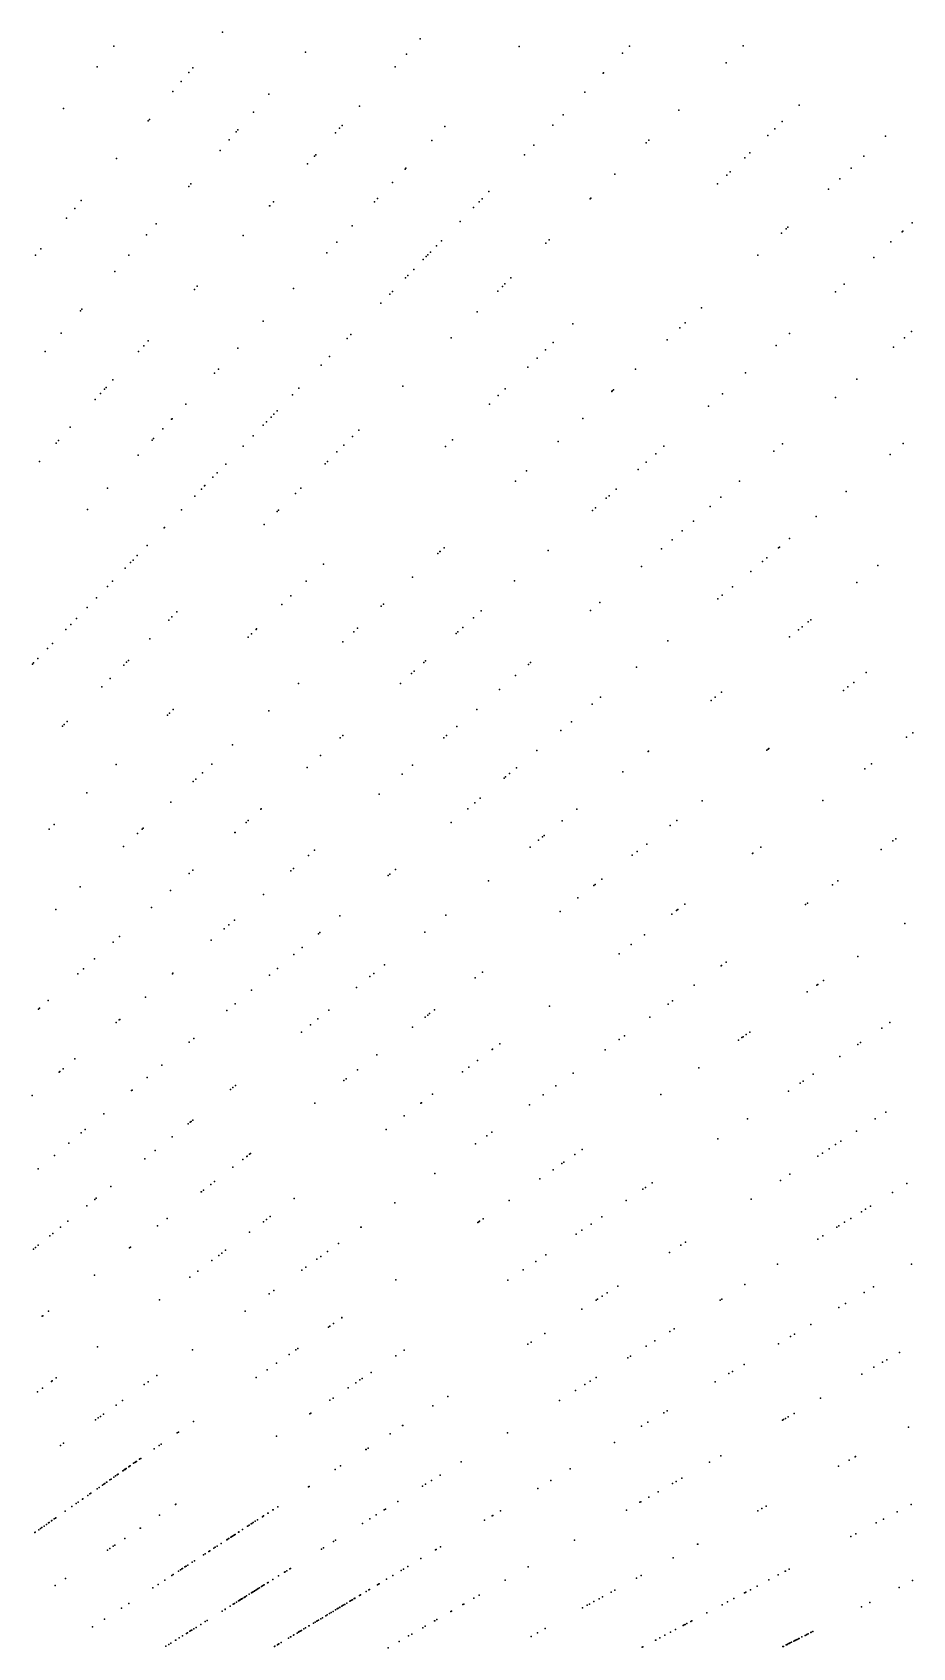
# Model space of a CAD drawing. Header units: metres. Extents: x -4327 to 4266, y -3886 to 3992.
# Drawn here: x 1581 to 2117, y 1038 to 2022 of the extents above; entities that cross this region are included whole.
import ezdxf

# ---------------------------------------------------------------- set-up
doc = ezdxf.new("R2010")
doc.units = ezdxf.units.M

msp = doc.modelspace()

# ---------------------------------------------------------------- linework, layer by layer
for p in [(1696.79, 2022.16, 2388.59), (1817.21, 2018.22, 2441.28), (1630.67, 2013.71, 2457.58), (1747.23, 2009.96, 2417.78), (1808.8, 2008.87, 2454.07), (1877.57, 2013.44, 2439.7), (1940.46, 2009.4, 2445.7), (1944.58, 2013.67, 2475.28), (2013.82, 2013.82, 2423.02), (1620.48, 2001.13, 2458.28), (1678.68, 2000.57, 2386.51), (1801.9, 2001.21, 2463.53), (2003.47, 2003.47, 2413.22), (1671.6, 1992.13, 2474.57), (1676.22, 1997.64, 2441.08), (1676.31, 1997.75, 2489.7), (1928.7, 1997.23, 2428.21), (1928.9, 1997.43, 2476.99), (1666.54, 1986.11, 2408.48), (1724.98, 1984.37, 2442.51), (1917.57, 1985.71, 2427.52), (1599.88, 1975.69, 2427.03), (1652.3, 1969.13, 2475.56), (1715.58, 1973.55, 2472.06), (1780.19, 1977.1, 2471.43), (1904.22, 1971.88, 2431.91), (1974.81, 1974.81, 2491.3), (2047.94, 1977.67, 2462.59), (1651.47, 1968.14, 2405.03), (1705.05, 1961.44, 2489.29), (1706.2, 1962.76, 2405.36), (1765.53, 1960.82, 2456.45), (1768.07, 1963.65, 2385.71), (1769.7, 1965.45, 2416.87), (1832.21, 1964.8, 2422.95), (1898.08, 1965.52, 2432.07), (2028.92, 1959.31, 2464.04), (2033.18, 1963.42, 2461.06), (2037.68, 1967.76, 2480.12), (2100.55, 1958.79, 2430.1), (1695.28, 1950.2, 2483.15), (1700.92, 1956.69, 2424.29), (1824.31, 1956.33, 2460.54), (1886.43, 1953.45, 2438.46), (1954.88, 1954.88, 2487.91), (1956.5, 1956.5, 2487.24), (1632.26, 1945.25, 2432.23), (1748.64, 1942.06, 2484), (1752.86, 1946.74, 2473.72), (1753.55, 1947.51, 2413.23), (1808.51, 1939.39, 2466.07), (1880.66, 1947.48, 2455.12), (2014.87, 1945.74, 2438.9), (2017.99, 1948.75, 2410.57), (2079.65, 1939.31, 2459.65), (2087.46, 1946.59, 2422.98), (1677.5, 1929.74, 2465.16), (1800.29, 1930.57, 2393.82), (1807.97, 1938.82, 2481.57), (1935.65, 1935.65, 2455.34), (1998.31, 1929.74, 2432.2), (2003.92, 1935.16, 2452.48), (2005.98, 1937.15, 2449.61), (2072.74, 1932.86, 2416.55), (1610.75, 1919.61, 2453.13), (1676.2, 1928.25, 2428.54), (1791.18, 1920.81, 2429.13), (1854.86, 1920.77, 2464.24), (1859.03, 1925.08, 2472.48), (1920.64, 1920.64, 2452.39), (1921.19, 1921.19, 2450.41), (2065.93, 1926.51, 2486.84), (1606.74, 1914.84, 2420.47), (1725.49, 1916.35, 2469.92), (1725.6, 1916.47, 2416.69), (1727.75, 1918.86, 2411.78), (1789.32, 1918.81, 2469.43), (1849.59, 1915.31, 2459.93), (1853.07, 1918.91, 2405.87), (1601.68, 1908.81, 2460.71), (1656.46, 1905.54, 2479.83), (1775.67, 1904.17, 2450.58), (1841.48, 1906.91, 2470.67), (2037.35, 1899.86, 2425.6), (2040.18, 1902.5, 2499.39), (2041.08, 1903.34, 2511.49), (2110.81, 1900.58, 2419.22), (2111.18, 1900.92, 2390.39), (2116.85, 1906.02, 2415.44), (1586.06, 1890.19, 2493.17), (1650.52, 1898.7, 2436.13), (1709.32, 1898.39, 2430.8), (1766.43, 1894.26, 2475.4), (1827.06, 1891.98, 2494.57), (1830.09, 1895.12, 2394.34), (1893.76, 1893.76, 2458.13), (1895.69, 1895.69, 2452.56), (2103.95, 1894.4, 2467.86), (1582.86, 1886.38, 2469.22), (1639.71, 1886.27, 2425.46), (1760.3, 1887.69, 2416.14), (1819.06, 1883.69, 2435.26), (1820.91, 1885.6, 2432.4), (1821.93, 1886.66, 2474.01), (1823.39, 1888.18, 2478.7), (2022.87, 1886.35, 2453.81), (2093.46, 1884.96, 2471.83), (1631.14, 1876.41, 2425.98), (1808.28, 1872.53, 2418.18), (1809.69, 1873.99, 2497.98), (1813.26, 1877.69, 2443.47), (1872.49, 1872.49, 2390.9), (1679.74, 1865.54, 2446.79), (1681.44, 1867.43, 2478.84), (1740.11, 1866.04, 2417.31), (1798.69, 1862.6, 2463.88), (1800.35, 1864.32, 2482.37), (1864.45, 1864.45, 2420.1), (1867.24, 1867.24, 2431.69), (1868.8, 1868.8, 2394.06), (2070.13, 1863.95, 2446.97), (2075.35, 1868.66, 2477.54), (1610.25, 1852.38, 2450.42), (1611.18, 1853.45, 2425.22), (1793.3, 1857.02, 2461.88), (1851.84, 1851.84, 2401.09), (1988.54, 1854.34, 2454.9), (1721.62, 1846.21, 2425.81), (1910.12, 1844.59, 2464.03), (1975.39, 1842.08, 2470.96), (1978.58, 1845.05, 2447.97), (1598.5, 1838.86, 2461.9), (1648.77, 1831.15, 2420.09), (1651.55, 1834.23, 2450.76), (1772.63, 1835.61, 2420.25), (1774.95, 1838.02, 2436.69), (1836.02, 1836.02, 2503.34), (1898.28, 1833.14, 2478.38), (1967.59, 1834.8, 2477.41), (2033.96, 1831.39, 2446.86), (2042.04, 1838.66, 2429.74), (2112.12, 1836.04, 2504.7), (2116.51, 1839.85, 2439.17), (1588.72, 1827.62, 2436.19), (1645.55, 1827.57, 2439.2), (1706.2, 1829.68, 2449.11), (1762.04, 1824.65, 2440.19), (1888.39, 1823.6, 2492.56), (1893.61, 1828.64, 2488.54), (2105.55, 1830.32, 2426.54), (1691.93, 1814.37, 2399.64), (1694.35, 1816.97, 2483.04), (1756.86, 1819.29, 2435.67), (1882.78, 1818.18, 2479.72), (1948.3, 1816.82, 2418.45), (2015.3, 1814.59, 2464.63), (1622.56, 1802.03, 2493.28), (1624.98, 1804.72, 2510.67), (1625.96, 1805.82, 2460.64), (1630.02, 1810.33, 2456.04), (1743.32, 1805.26, 2446.09), (1806.63, 1806.63, 2474.04), (1869.04, 1804.91, 2456.26), (1933.84, 1803.34, 2483.34), (1934.2, 1803.67, 2438.04), (1934.84, 1804.27, 2412.3), (2001.27, 1801.95, 2469), (2083.17, 1810.87, 2435.34), (1619.26, 1798.37, 2421.26), (1674.43, 1795.61, 2491.6), (1730.13, 1791.6, 2440.85), (1739.44, 1801.24, 2422.07), (1859.37, 1795.58, 2470.39), (1864.75, 1800.77, 2421.34), (1992.79, 1794.32, 2466.64), (2070.14, 1799.55, 2473.85), (1665.8, 1786.35, 2404.19), (1666.02, 1786.59, 2468.3), (1721.62, 1782.79, 2426.2), (1723.55, 1784.79, 2402.56), (1726.33, 1787.67, 2486.51), (1728.01, 1789.4, 2494.35), (1916.22, 1786.9, 2425.97), (1595.4, 1771.87, 2419.66), (1596.81, 1773.43, 2464.44), (1604.05, 1781.48, 2443.42), (1653.89, 1773.58, 2463.72), (1654.82, 1774.57, 2481.3), (1660.45, 1780.61, 2443.99), (1715.42, 1776.37, 2497.9), (1775.9, 1775.9, 2450.6), (1779.73, 1779.73, 2442.53), (1836.84, 1773.82, 2427.16), (1901.13, 1772.83, 2489.81), (1645.43, 1764.51, 2469.92), (1709.32, 1770.05, 2464.69), (1766.46, 1766.46, 2472.39), (1770.65, 1770.65, 2480.97), (1832.68, 1769.8, 2429.61), (1960.64, 1765.36, 2413.58), (1965.69, 1769.91, 2435.75), (2032.6, 1766.92, 2455.75), (2037.78, 1771.42, 2470.11), (2103.39, 1764.96, 2425.26), (2111.39, 1771.66, 2472.2), (1585.37, 1760.73, 2462.87), (1693.62, 1753.8, 2501.38), (1698.73, 1759.08, 2412.3), (1759.22, 1759.22, 2419.65), (1760.63, 1760.63, 2456.19), (1881.87, 1754.87, 2480.78), (1950.01, 1755.8, 2488.72), (1954.87, 1760.18, 2446.32), (1626.7, 1744.42, 2455.16), (1683.94, 1743.77, 2460.09), (1685.9, 1745.8, 2449.56), (1686.1, 1746, 2447.17), (1690.94, 1751.02, 2451.52), (1744.44, 1744.44, 2404.56), (1875.28, 1748.72, 2423.97), (1936.57, 1743.7, 2439.37), (2011.65, 1748.7, 2417.16), (2076.58, 1742.45, 2471.76), (1679.91, 1739.6, 2470.33), (1741.23, 1741.23, 2410.64), (1924.04, 1732.41, 2498.85), (1930.5, 1738.23, 2402.64), (1932.25, 1739.81, 2482.27), (1993.87, 1733.25, 2478.48), (2000.28, 1738.82, 2489.16), (1614.64, 1731.49, 2469.09), (1671.75, 1731.14, 2474.46), (1730.17, 1730.17, 2437.5), (1730.91, 1730.91, 2427.93), (1922.24, 1730.79, 2466.71), (1983.62, 1724.34, 2422.96), (2058.38, 1727.18, 2466.25), (1661.14, 1720.16, 2472.21), (1661.46, 1720.49, 2459.23), (1722.18, 1722.18, 2413.05), (1970.58, 1713, 2484.56), (1976.79, 1718.4, 2398.81), (2042.23, 1713.64, 2476.54), (1644.83, 1703.27, 2466.72), (1650.8, 1709.45, 2451.47), (1827.9, 1704.54, 2425.46), (1829.22, 1705.78, 2488.9), (1829.29, 1705.84, 2459.3), (1831.7, 1708.09, 2454.5), (1895.13, 1706.38, 2450.58), (1964.2, 1707.45, 2454.96), (2035.51, 1708, 2481.92), (2035.96, 1708.37, 2396.99), (1637.53, 1695.71, 2490.89), (1640.81, 1699.11, 2447.3), (1642.26, 1700.61, 2470.95), (1758.32, 1697.99, 2494.18), (1758.37, 1698.04, 2461.81), (1951.89, 1696.75, 2444.92), (2018.49, 1693.71, 2413.17), (2025.7, 1699.76, 2445.76), (2028.38, 1702.01, 2492.22), (2095.86, 1697.2, 2461.77), (1626.74, 1684.54, 2490.76), (1629.84, 1687.75, 2438.91), (1747.76, 1687.79, 2506.4), (1812.52, 1690.21, 2474.26), (1874.64, 1687.93, 2450.69), (2007.32, 1684.34, 2466.35), (2083.19, 1686.94, 2420.22), (1619.97, 1677.52, 2424.14), (1732.96, 1673.5, 2471.66), (1738.44, 1678.8, 2487.61), (1794.78, 1673.66, 2455.39), (1926.64, 1674.8, 2447.8), (1998.42, 1676.88, 2436.7), (2001.22, 1679.22, 2488.57), (1607.83, 1664.96, 2413.87), (1614.25, 1671.6, 2434.11), (1664.05, 1664.05, 2481.24), (1665.97, 1665.97, 2465.19), (1668.95, 1668.95, 2474.99), (1793.46, 1672.43, 2416.4), (1849.62, 1665.4, 2463.25), (1854.32, 1669.64, 2488.44), (1920.95, 1669.86, 2489), (2055.05, 1664.15, 2435.08), (1601.39, 1658.29, 2406.83), (1604.41, 1661.42, 2427.22), (1712.41, 1653.65, 2471.84), (1712.41, 1653.65, 2461.07), (1714.37, 1655.55, 2461.21), (1717.19, 1658.27, 2451.84), (1717.52, 1658.59, 2417.77), (1776.69, 1656.79, 2406.89), (1779.05, 1658.99, 2447.18), (1839.03, 1655.87, 2473.32), (1840.15, 1656.88, 2395.12), (1843.09, 1659.52, 2422.62), (2042.24, 1653.77, 2506.04), (2047.56, 1658.08, 2474.44), (2049.79, 1659.88, 2410.29), (2053.61, 1662.98, 2489.89), (1590.14, 1646.64, 2483.11), (1593.17, 1649.78, 2436.69), (1652.53, 1652.53, 2493.86), (1770.11, 1650.66, 2466.97), (1968.04, 1651.38, 2433.99), (1580.95, 1637.12, 2493.21), (1581.68, 1637.87, 2478.02), (1584.33, 1640.62, 2441.77), (1636.62, 1636.62, 2480.67), (1638.28, 1638.28, 2434.83), (1639.47, 1639.47, 2474.15), (1819.44, 1638.23, 2473.8), (1820.47, 1639.15, 2459.05), (1883.15, 1637, 2472.17), (1884.43, 1638.11, 2412.53), (1948.85, 1635.28, 2436.72), (1628.33, 1628.33, 2422.68), (1743.06, 1625.43, 2447.9), (1805.11, 1625.33, 2443.63), (1811.92, 1631.46, 2512.43), (1813.54, 1632.92, 2428.41), (1875.33, 1630.2, 2448.51), (2081.29, 1626.08, 2434.82), (2088.89, 1632.02, 2486.86), (1623.37, 1623.37, 2425.88), (1865.57, 1621.71, 2459.8), (1927.07, 1617.01, 2454.62), (1994.35, 1614.99, 2428.63), (1996.89, 1617.05, 2431.73), (2000.66, 1620.11, 2465.77), (2074.97, 1621.14, 2422.12), (2077.68, 1623.26, 2441.26), (1663.24, 1606.17, 2406.12), (1664.5, 1607.39, 2402.7), (1666.63, 1609.44, 2418.93), (1725.05, 1608.63, 2473.37), (1851.62, 1609.59, 2500.7), (1921.98, 1612.73, 2507.6), (1599.35, 1599.35, 2424.19), (1600.4, 1600.4, 2433.74), (1602.22, 1602.22, 2425.88), (1839.56, 1599.1, 2428.15), (1902.87, 1596.7, 2439.71), (1909.26, 1602.06, 2469.36), (2117.17, 1595.41, 2427.86), (1702.91, 1587.99, 2476.55), (1768.41, 1592.28, 2422.85), (1770.08, 1593.78, 2470.54), (1831.62, 1592.21, 2430.9), (1833.29, 1593.65, 2478.65), (2029.07, 1585.29, 2482.51), (2029.57, 1585.67, 2469.6), (2113.49, 1592.63, 2402.49), (1631.91, 1575.92, 2482.56), (1690.33, 1576.26, 2469.03), (1756.38, 1581.45, 2470.23), (1812.54, 1575.62, 2466.7), (1888.27, 1584.45, 2498.81), (1956.04, 1583.97, 2453.25), (1956.2, 1584.1, 2499.38), (2028.32, 1584.7, 2430.64), (2092.11, 1576.52, 2433.49), (1678.96, 1565.66, 2420.48), (1680.58, 1567.17, 2484.5), (1684.54, 1570.86, 2501.28), (1748.37, 1574.24, 2483.25), (1806.14, 1570.05, 2460.67), (1868.41, 1567.78, 2429.74), (1869.22, 1568.46, 2498), (1871.62, 1570.47, 2455.25), (1875.82, 1574, 2468.82), (1940.69, 1571.54, 2463.39), (2088.04, 1573.45, 2412.87), (1614.17, 1558.78, 2488.07), (1792.22, 1557.95, 2471.19), (1853.79, 1555.52, 2474.69), (1665.4, 1553.01, 2437.93), (1720.06, 1548.75, 2413.87), (1720.3, 1548.96, 2489.21), (1846.11, 1549.07, 2494.19), (1850.4, 1552.67, 2451.36), (1912.67, 1548.85, 2411.98), (1988.99, 1553.97, 2444.13), (2062.41, 1554.13, 2476.17), (1591.28, 1536.68, 2460.88), (1594.14, 1539.44, 2438.41), (1647.76, 1536.56, 2495.38), (1648.36, 1537.12, 2428.88), (1711.2, 1540.77, 2500.55), (1712.39, 1541.85, 2448.15), (1836.1, 1540.67, 2467.17), (1903.74, 1541.62, 2445.65), (1969.53, 1538.76, 2495.28), (1973.58, 1541.93, 2492.25), (1636.56, 1526.12, 2440.7), (1645.05, 1534.03, 2445.31), (1704.31, 1534.57, 2407.5), (1704.4, 1534.65, 2479.73), (1884.1, 1525.71, 2407.25), (1889.35, 1529.97, 2486.12), (1891.77, 1531.92, 2519.36), (1892.68, 1532.66, 2485.08), (1955.17, 1527.55, 2463.62), (2105.12, 1529.46, 2473.32), (2106.89, 1530.75, 2491.68), (1749.14, 1520.51, 2430.31), (1752.9, 1523.77, 2470.36), (1946.4, 1520.69, 2391.78), (1949.25, 1522.92, 2411.02), (2019.52, 1521.81, 2494.46), (2019.72, 1521.97, 2440.86), (2024.62, 1525.66, 2492.6), (2098.04, 1524.32, 2489.35), (1676.52, 1509.55, 2439.17), (1678.76, 1511.57, 2482.88), (1738.35, 1511.13, 2487.65), (1740.01, 1512.57, 2481.87), (1797.7, 1508.45, 2490.57), (1798.65, 1509.25, 2432.73), (1802.05, 1512.1, 2450.67), (1927.84, 1506.2, 2442.47), (1610.15, 1501.49, 2457.23), (1665.08, 1499.24, 2443.83), (1721.77, 1496.72, 2439.8), (1858.7, 1505.15, 2456.49), (1858.75, 1505.18, 2459.23), (1922.86, 1502.31, 2449.48), (1923.73, 1502.98, 2439.91), (2068.41, 1502.79, 2424.89), (2071.66, 1505.15, 2418.11), (1595.3, 1487.64, 2485.93), (1653.46, 1488.78, 2434.76), (1902.5, 1486.4, 2466.22), (1913.27, 1494.81, 2472.08), (1973.3, 1486.99, 2472.19), (1973.61, 1487.22, 2443.08), (1974.18, 1487.65, 2396.26), (1978.48, 1490.89, 2462.5), (2051.83, 1490.74, 2439.84), (2053.02, 1491.61, 2446.6), (1700.58, 1478.29, 2438.93), (1703.98, 1481.25, 2457.22), (1768.23, 1483.72, 2425.77), (1832.88, 1484.24, 2456.98), (1970.49, 1484.87, 2444.55), (2112.45, 1479.16, 2445.88), (1630.09, 1467.74, 2472.5), (1633.97, 1471.24, 2432.58), (1689.88, 1468.99, 2479.98), (1697.83, 1475.9, 2494.38), (1755.32, 1472.89, 2466.66), (1756.14, 1473.58, 2489.51), (1820.07, 1473.87, 2472), (1953.82, 1472.31, 2400.19), (1618.75, 1457.53, 2428.49), (1740.19, 1460.19, 2488.6), (1745.38, 1464.55, 2433.99), (1938.43, 1460.71, 2439.12), (1945.78, 1466.25, 2432.4), (2083.69, 1459.01, 2495.61), (1608.71, 1448.49, 2456.22), (1612.15, 1451.59, 2461.47), (1666.24, 1448.44, 2461.43), (1666.61, 1448.77, 2461.99), (1725.32, 1447.72, 2435.13), (1730.2, 1451.81, 2493.36), (1788.97, 1448.68, 2408.62), (1795.42, 1453.9, 2478.82), (1855.16, 1449.41, 2457.92), (2000.42, 1453.39, 2396.95), (2000.67, 1453.57, 2399.87), (2003.51, 1455.64, 2494.1), (1714.35, 1438.51, 2446.27), (1778.49, 1440.19, 2431.41), (1786.58, 1446.74, 2474.72), (1850.72, 1445.94, 2468.15), (1984.01, 1441.47, 2516.06), (2052.82, 1437.4, 2469.39), (2058.75, 1441.56, 2446.99), (2059.43, 1442.03, 2461.18), (2062.9, 1444.46, 2489.66), (1585.35, 1427.46, 2436.58), (1590.55, 1432.14, 2455.36), (1649.86, 1434.2, 2453.33), (1704.48, 1430.23, 2453.61), (1895.94, 1428.7, 2481.25), (1968.28, 1430.04, 2490.67), (1970.87, 1431.92, 2485.79), (1584.74, 1426.91, 2509.26), (1632.04, 1418.71, 2500.01), (1633.91, 1420.34, 2429.63), (1634.28, 1420.66, 2446.25), (1699.47, 1426.02, 2465.24), (1750.38, 1417.43, 2427.23), (1754.81, 1421.02, 2503.67), (1761.45, 1426.39, 2513.13), (1820.27, 1422.15, 2500.26), (1821.79, 1423.34, 2429.57), (1822.95, 1424.25, 2487.57), (1825.9, 1426.55, 2494.32), (1957.16, 1421.96, 2447.05), (2103.35, 1418.73, 2440.71), (1679.24, 1409.05, 2451.99), (1744.88, 1412.97, 2438.2), (1812.46, 1416.05, 2427.72), (1938.47, 1408.38, 2471.76), (1941.7, 1410.73, 2465.09), (2011, 1408.12, 2440.3), (2013.08, 1409.57, 2411.05), (2013.91, 1410.15, 2438.5), (2015.68, 1411.4, 2422.08), (2017.97, 1413, 2432.78), (2098.46, 1415.43, 2505.1), (1676.56, 1406.8, 2445.39), (1790.83, 1399.15, 2503.3), (1860.96, 1402.34, 2483.83), (1861.25, 1402.55, 2486.92), (1865.66, 1405.88, 2473.83), (1929.84, 1402.11, 2458.07), (2072.76, 1398.09, 2434.26), (2083.69, 1405.47, 2455.12), (2085.45, 1406.65, 2446.49), (1597.33, 1388.54, 2463.08), (1597.72, 1388.87, 2412.64), (1599.72, 1390.62, 2488.66), (1606.8, 1396.77, 2485.91), (1659.83, 1392.76, 2453.11), (1779.07, 1389.97, 2441.01), (1842.91, 1388.73, 2500.42), (1846.72, 1391.61, 2427.41), (1852.15, 1395.7, 2496.52), (1910.27, 1387.89, 2470.61), (1986.89, 1391.24, 2480.4), (1650.96, 1385.32, 2429.3), (1703.06, 1379.11, 2445.87), (1704.62, 1380.37, 2445.42), (1770.65, 1383.38, 2429.44), (1772.1, 1384.52, 2447.46), (1899.74, 1380.24, 2435.63), (2048.71, 1381.87, 2459.09), (2050.5, 1383.08, 2434.53), (2056.65, 1387.23, 2468.62), (1580.93, 1374.29, 2464.87), (1641.38, 1377.28, 2466.22), (1641.66, 1377.51, 2445), (1701.67, 1377.99, 2473.58), (1752.96, 1369.56, 2463.84), (1817.52, 1369.6, 2436.47), (1817.9, 1369.88, 2434.32), (1824.76, 1375.05, 2424.88), (1883.8, 1368.66, 2417.82), (1892.07, 1374.67, 2455.1), (1963.68, 1374.98, 2467.53), (2041.53, 1377.03, 2408.07), (1624.5, 1363.12, 2481.58), (1624.54, 1363.15, 2500.91), (1677.7, 1358.57, 2420.05), (1678.7, 1359.39, 2453.65), (1807.38, 1361.96, 2444.18), (2016.55, 1360.18, 2436.38), (2094.27, 1360.04, 2455.27), (2100.77, 1364.25, 2444.14), (1610.74, 1351.57, 2501.71), (1613.17, 1353.61, 2439.91), (1666.17, 1349.23, 2511.64), (1675.9, 1357.12, 2422.78), (1676.98, 1357.99, 2475.53), (1796.39, 1353.67, 2445.31), (1857.81, 1349.78, 2421.2), (1860.73, 1351.9, 2425.01), (2082.94, 1352.68, 2428.7), (1603.19, 1345.24, 2462.59), (1655.7, 1340.76, 2479.39), (1713.8, 1338.97, 820.58), (1850.93, 1344.78, 2498.15), (1915.82, 1341.47, 2474.01), (1998.5, 1348, 2494.91), (2062.15, 1339.18, 2409.7), (2066.35, 1341.91, 2433.13), (2070.16, 1344.38, 2477.82), (2073.48, 1346.53, 2506.28), (1584.53, 1329.58, 2480.16), (1594.4, 1337.86, 2473.59), (1649.54, 1335.77, 2453.87), (1703.04, 1330.56, 722.47), (1709.11, 1335.3, 2418.06), (1711.61, 1337.25, 2456.42), (1711.82, 1337.42, 718.3), (1713.3, 1338.58, 2477.85), (1898.1, 1329.07, 2467.25), (1903.51, 1332.85, 2466.18), (1904.61, 1333.62, 2489.27), (1911.4, 1338.38, 2417.62), (2059.3, 1337.32, 2462.14), (1689.57, 1320.04, 2506.26), (1691.86, 1321.83, 738.62), (1826.12, 1326.75, 2500.02), (1890.09, 1323.46, 2475.71), (1958.5, 1321.03, 2482.64), (2036.64, 1322.61, 2440.36), (2042.4, 1326.35, 2476.81), (2113.57, 1320.71, 2434.5), (1618.96, 1311.01, 425.61), (1619.87, 1311.75, 2441.85), (1628.77, 1318.96, 2468.87), (1683.82, 1315.54, 2429.85), (1684.02, 1315.7, 2446.25), (1685.18, 1316.61, 2508.05), (1740.5, 1311.56, 2464.66), (1871.33, 1310.32, 2432.44), (1942.62, 1310.32, 2476), (1952.86, 1317.22, 2456.64), (1954.35, 1318.22, 2504.59), (2018.89, 1311.08, 2424.38), (2104.92, 1315.3, 2443.12), (1614.21, 1307.16, 541.41), (1663.16, 1299.4, 2458.92), (1725.88, 1300.54, 2487.36), (1801.71, 1309.02, 2447.75), (1927.85, 1300.35, 2438.45), (2079.44, 1299.38, 2450.69), (2086, 1303.48, 2439.73), (2088.4, 1304.97, 2453.21), (2088.52, 1305.05, 2389.95), (2091.42, 1306.86, 2435.41), (1593.37, 1290.28, 2485.81), (1598.06, 1294.09, 104.96), (1602.53, 1297.71, 451.84), (1657.28, 1294.81, 2469.25), (1713.23, 1291.01, 2442.1), (1721.67, 1297.37, 2492.26), (1723.57, 1298.8, 2467.66), (1781.1, 1294.05, 2468), (1781.14, 1294.07, 2457.23), (1852.32, 1297.01, 2431.55), (1852.81, 1297.35, 2426.88), (1853.41, 1297.77, 2446.33), (1855.47, 1299.21, 2419.75), (1912.23, 1289.82, 2491.14), (1915.73, 1292.18, 2444.39), (1921.23, 1295.89, 2483.78), (2071.04, 1294.13, 2459.51), (2072.24, 1294.88, 2426.27), (2075.72, 1297.05, 2396.12), (1581.55, 1280.71, 2500.53), (1582.78, 1281.71, 438.13), (1584.42, 1283.04, 350.9), (1591.54, 1288.81, 370.9), (1640.13, 1281.41, 2457.23), (1640.7, 1281.86, 2441.85), (1698.66, 1280.03, 2461.65), (1767.51, 1284.17, 2443.79), (1975.93, 1283.19, 2478.67), (1978.71, 1284.99, 2487.59), (2059.41, 1286.86, 2440.36), (2062.46, 1288.77, 2460.03), (1690.28, 1273.71, 2433.36), (1694.53, 1276.92, 2463.8), (1696.34, 1278.28, 2477.34), (1754.19, 1274.5, 2468.4), (1756.64, 1276.27, 2466.41), (1760.74, 1279.25, 2455.92), (1887.63, 1273.22, 2432.35), (1893.65, 1277.28, 2424.15), (1969.02, 1278.69, 2497.13), (2034.88, 1271.54, 2445.74), (2116.37, 1271.64, 2411.79), (1618.81, 1264.75, 2465.92), (1676.79, 1263.55, 2454.2), (1681.7, 1267.25, 2472.29), (1745.04, 1267.85, 2426.01), (1747.59, 1269.7, 2426.89), (1802.34, 1262.02, 2461.12), (1870.65, 1261.77, 2450.34), (1879.92, 1268.02, 2441.02), (1725.29, 1253.5, 2446.5), (1727.98, 1255.45, 2444.93), (1925.2, 1250.24, 2484.66), (1928.09, 1252.12, 2434.57), (1931.01, 1254.01, 2454.29), (1937.49, 1258.22, 2438.42), (2000.9, 1250.3, 2504.03), (2014.95, 1259.08, 2432.37), (2087.58, 1254.34, 2386.78), (2093.23, 1257.74, 2408.96), (1590.8, 1242.87, 2491.56), (1658.44, 1249.72, 2446.19), (1710.61, 1242.83, 2510.13), (1915.66, 1244.05, 2494.09), (1924.35, 1249.68, 2486.27), (1999.92, 1249.69, 2481.03), (2072.2, 1245.1, 2374.37), (2076.17, 1247.49, 2455.38), (1586.94, 1239.86, 2433.53), (1587.25, 1240.1, 2469.44), (1761.24, 1233.24, 2507.71), (1762.13, 1233.85, 2478.72), (1764.37, 1235.43, 2473.69), (1769.36, 1238.92, 2432.05), (1769.47, 1239, 2500.05), (1969.2, 1230.49, 2494.17), (1971.8, 1232.12, 2492), (2055.08, 1234.81, 2449.07), (1620.64, 1221.24, 2487.85), (1882.84, 1222.73, 2464.83), (1884.72, 1223.95, 2440.41), (1893.11, 1229.4, 2453.96), (1954.86, 1221.53, 2438.4), (1960.1, 1224.81, 2501.73), (2035.45, 1223.02, 2446.95), (2042.75, 1227.41, 2361.14), (2045.27, 1228.92, 2434.73), (1678.44, 1219.45, 2476.6), (1729.71, 1211.16, 2443.87), (1737.32, 1216.49, 2468.2), (1741.36, 1219.31, 2460.33), (1742.7, 1220.25, 2473.11), (1802.34, 1215.69, 2480.35), (1807.34, 1219.07, 2460.03), (1943.69, 1214.55, 2497.13), (1945.21, 1215.5, 2444.99), (2098.87, 1211.78, 2380.33), (2101.47, 1213.28, 2435.85), (2109.24, 1217.77, 2450.19), (1595.37, 1202.2, 2476.5), (1656.81, 1203.75, 2496.8), (1717.36, 1202.51, 2447.93), (1723.88, 1207.07, 2468.1), (1780.52, 1200.98, 2439.57), (1781.93, 1201.93, 2501.38), (1787.38, 1205.6, 2467.9), (1924.47, 1202.54, 2442.85), (2005.28, 1204.89, 2501.88), (2007.38, 1206.16, 2477.28), (2014.54, 1210.46, 2435.07), (2086.19, 1204.46, 2428.71), (2093.55, 1208.71, 2445.27), (1584.1, 1193.7, 2500.6), (1587.23, 1196.07, 2452.91), (1592.58, 1200.1, 2494.37), (1593.08, 1200.47, 2495.15), (1649.1, 1198.14, 2449.55), (1651.44, 1199.84, 2477.66), (1773.33, 1196.13, 2448.51), (1778.06, 1199.32, 2474.03), (1911.71, 1194.57, 2453.35), (1917.5, 1198.19, 2444.68), (1920.68, 1200.17, 2500.22), (1996.83, 1199.82, 2469.65), (1632.02, 1185.73, 2495.32), (1635.77, 1188.46, 2459.61), (1762.21, 1188.63, 2490.15), (1764.21, 1189.98, 2454.77), (1824.97, 1185.15, 2479.91), (1833.94, 1190.97, 2481.16), (1902.04, 1188.52, 2459.72), (1967.64, 1182.28, 2438.87), (2060.99, 1189.91, 2460.35), (1619.47, 1176.61, 2454.14), (1621.14, 1177.83, 2481.44), (1622.41, 1178.75, 2458.6), (1624.38, 1180.18, 2453.38), (1679.15, 1175.75, 2493.6), (1750.01, 1180.4, 2470.17), (1750.58, 1180.78, 2443.87), (1806.49, 1173.15, 2465.64), (1806.71, 1173.29, 2455.11), (1951.95, 1172.85, 2443.34), (1955.93, 1175.24, 2510.75), (1965.5, 1180.99, 2441.56), (2037.81, 1176.53, 2448.66), (2038.51, 1176.93, 2378.38), (2039.68, 1177.61, 2374.57), (2041.26, 1178.52, 2373.82), (2044.95, 1180.65, 2396.34), (2114.6, 1172.14, 2450.93), (1600.01, 1162.47, 2465.56), (1659.32, 1161.87, 435.77), (1669.19, 1168.78, 524.02), (1669.87, 1169.25, 257.64), (1729.67, 1166.68, 2463.15), (1798.94, 1168.25, 2449.93), (1870.33, 1168.71, 2448.06), (1935.52, 1162.98, 2500.95), (1598.11, 1161.09, 2462.63), (1646.28, 1152.74, 256.23), (1646.51, 1152.9, 432.4), (1646.94, 1153.2, 440.55), (1655.14, 1158.94, 453.15), (1658.14, 1161.04, 440.08), (1783.98, 1158.53, 2508.53), (1784.2, 1158.67, 2484.01), (1785.51, 1159.53, 2488.59), (2000.25, 1154.85, 2395.67), (2078.44, 1152.1, 2406.39), (2082.16, 1154.16, 2384.54), (2082.42, 1154.31, 2456.14), (1630.65, 1141.8, 345.97), (1631.64, 1142.49, 350.66), (1632.55, 1143.12, 438.98), (1632.66, 1143.2, 2509.89), (1632.83, 1143.32, 361.01), (1633.19, 1143.57, 339.79), (1636.11, 1145.62, 391.07), (1636.42, 1145.83, 335.98), (1637.16, 1146.35, 330.53), (1637.32, 1146.46, 307.09), (1637.41, 1146.52, 474.71), (1637.44, 1146.55, 269.27), (1637.81, 1146.8, 258.23), (1638.07, 1146.99, 261.6), (1639.7, 1148.13, 342.27), (1640.09, 1148.4, 299.79), (1640.12, 1148.42, 525.39), (1640.56, 1148.73, 339.08), (1642.65, 1150.2, 2450.28), (1642.66, 1150.2, 425.67), (1643.31, 1150.66, 2506.56), (1643.75, 1150.97, 444.29), (1644.14, 1151.24, 480.13), (1644.31, 1151.36, 432.97), (1765.46, 1146.5, 2471.53), (1768.67, 1148.59, 2427.34), (1829.31, 1143.08, 2455.62), (1842.18, 1151.12, 2427.14), (1908.53, 1146.76, 2460.67), (1993.36, 1150.87, 2437.47), (2072.08, 1148.57, 2412.15), (1616.61, 1131.96, 2496.39), (1620.52, 1134.7, 382.86), (1621.6, 1135.46, 417.96), (1623.71, 1136.94, 429.81), (1624.45, 1137.45, 341.31), (1624.55, 1137.52, 343.56), (1625.11, 1137.91, 333.66), (1626.12, 1138.62, 2485.89), (1626.24, 1138.71, 350.62), (1628.21, 1140.09, 419.66), (1628.93, 1140.59, 413.05), (1749.23, 1135.96, 2440.71), (1749.5, 1136.14, 2470.95), (1818.55, 1136.35, 2484.57), (1820.48, 1137.56, 2465.39), (1823.98, 1139.75, 2505.78), (1888.87, 1134.95, 2454.08), (1896.72, 1139.67, 2469.71), (1962.06, 1132.8, 2471.1), (1970.79, 1137.84, 2460.46), (1973.03, 1139.13, 2476.78), (1976.56, 1141.17, 2409.02), (1605.09, 1123.89, 100.01), (1607.65, 1125.69, 181.96), (1608.76, 1126.47, 241.68), (1611.52, 1128.4, 2477.39), (1611.64, 1128.48, 220.36), (1614.72, 1130.64, 248.04), (1614.77, 1130.68, 261.16), (1616.03, 1131.55, 2501.09), (1668.1, 1125.15, 2505.61), (1668.38, 1125.34, 2469.96), (1730.42, 1123.75, 454.47), (1796.07, 1122.31, 2505.9), (1803.62, 1127.03, 2497.03), (1951.07, 1126.45, 2454.58), (1951.51, 1126.71, 2455.13), (1956.46, 1129.56, 2453.28), (2025.24, 1122.61, 2407.02), (2027.99, 1124.13, 2405.03), (2116.16, 1125.18, 2387.57), (1589.55, 1113.01, 168.17), (1590.73, 1113.84, 246.5), (1591.14, 1114.13, 163), (1592.69, 1115.21, 2464.97), (1592.87, 1115.34, 92.87), (1594.25, 1116.3, 83.38), (1594.95, 1116.8, 2476.8), (1595.32, 1117.06, 87.69), (1600.99, 1121.03, 2463.97), (1658.39, 1118.6, 2477.16), (1712.99, 1112.43, 579.05), (1714.24, 1113.24, 643.86), (1714.32, 1113.29, 620.68), (1714.73, 1113.56, 560.41), (1715.49, 1114.05, 618.67), (1716.75, 1114.87, 281.43), (1718.14, 1115.77, 663.79), (1718.18, 1115.8, 536.39), (1721.05, 1117.66, 542.07), (1721.39, 1117.88, 252.59), (1721.82, 1118.17, 644.24), (1724.46, 1119.87, 375.87), (1724.52, 1119.92, 371.25), (1727.37, 1121.77, 370.71), (1727.54, 1121.88, 458.43), (1781.98, 1113.5, 2461.63), (1786.57, 1116.37, 2438.19), (1790.39, 1118.76, 2462.35), (1795.29, 1121.82, 2428.6), (1856.45, 1115.47, 2433.24), (1861.03, 1118.22, 2493.48), (1861.43, 1118.46, 2431.74), (1861.49, 1118.49, 2491.36), (1866.09, 1121.26, 2421.83), (1942.93, 1121.75, 2455.06), (2022.88, 1121.3, 2406.84), (2094.9, 1113.88, 2415.71), (2099.38, 1116.26, 2447.45), (2107.68, 1120.67, 2441.08), (1582.56, 1108.12, 173.8), (1582.69, 1108.21, 246.33), (1584.81, 1109.7, 162.36), (1585.92, 1110.47, 158.22), (1586.67, 1111, 2469.48), (1588.1, 1112, 211.79), (1637.35, 1104.4, 2492.66), (1646.52, 1110.59, 2487.06), (1646.81, 1110.79, 2448.91), (1699.44, 1103.63, 2495.38), (1699.69, 1103.79, 492.99), (1699.78, 1103.85, 488.33), (1700.5, 1104.32, 401.59), (1700.59, 1104.38, 488.57), (1701.85, 1105.19, 568.12), (1702.3, 1105.49, 553.97), (1702.46, 1105.59, 486.76), (1702.85, 1105.85, 472.84), (1702.9, 1105.88, 389.52), (1703.48, 1106.25, 471.85), (1703.82, 1106.47, 2487.9), (1704.1, 1106.66, 470.85), (1704.14, 1106.68, 466.2), (1704.53, 1106.93, 409.46), (1706.46, 1108.19, 445.85), (1706.67, 1108.32, 449.4), (1706.82, 1108.42, 526.92), (1708.97, 1109.82, 535.89), (1712.05, 1111.82, 560.74), (1712.19, 1111.91, 582.39), (1764.48, 1102.57, 2475.49), (1765.67, 1103.32, 2455.33), (1911.25, 1103.46, 2468.58), (2079.54, 1105.71, 2424.31), (2082.58, 1107.33, 2433.16), (1626.71, 1097.23, 2470.93), (1628.21, 1098.24, 2503.9), (1630.27, 1099.63, 2446.06), (1631.26, 1100.3, 2464.01), (1685.25, 1094.41, 282.97), (1686.15, 1095, 284.24), (1688.36, 1096.44, 320.54), (1688.84, 1096.75, 307.13), (1689.07, 1096.89, 403.46), (1691.54, 1098.5, 300.87), (1692.4, 1099.06, 406.55), (1693.54, 1099.8, 570.1), (1695.88, 1101.32, 550.7), (1695.96, 1101.37, 390.21), (1757.06, 1097.93, 660.1), (1758.37, 1098.75, 661.84), (1826.57, 1097.52, 2460.84), (1827.01, 1097.78, 2472.3), (1829.46, 1099.25, 2456.6), (1971.19, 1092.65, 2353.03), (1986.01, 1100.86, 2375.91), (1986.24, 1100.99, 2373.59), (1669.89, 1084.44, 2443.8), (1671.15, 1085.26, 320.62), (1672.01, 1085.81, 278.52), (1672.33, 1086.02, 301.9), (1673.88, 1087.03, 376.11), (1674.28, 1087.29, 382.97), (1674.59, 1087.49, 2464.37), (1674.68, 1087.55, 303.44), (1675.61, 1088.15, 2476.89), (1678.28, 1089.89, 319.74), (1679.73, 1090.83, 320.02), (1734.54, 1083.86, 522.42), (1734.85, 1084.06, 596.87), (1735.98, 1084.76, 602.11), (1737.84, 1085.93, 614.92), (1738.27, 1086.19, 588.36), (1805.64, 1084.94, 391.01), (1806.93, 1085.71, 392.48), (1807.01, 1085.76, 396.07), (1809.58, 1087.31, 428.91), (1817.6, 1092.13, 438.04), (1882.97, 1087.14, 2442.76), (2039.43, 1084.39, 410.53), (2039.64, 1084.5, 616.95), (2041.98, 1085.74, 407.14), (1594.85, 1075.74, 2463.65), (1601.14, 1079.98, 2456.75), (1654.32, 1074.33, 2492.37), (1657.56, 1076.43, 2455.7), (1661.61, 1079.06, 2503.35), (1665.95, 1081.88, 354.17), (1666.73, 1082.39, 276.54), (1717.01, 1072.9, 412.5), (1717.69, 1073.33, 581.39), (1718.33, 1073.73, 573.24), (1718.5, 1073.84, 502.31), (1719.29, 1074.33, 574.76), (1720.53, 1075.11, 400.68), (1721.15, 1075.5, 433.13), (1721.81, 1075.9, 376.87), (1722.15, 1076.12, 427.59), (1724.18, 1077.39, 507.5), (1724.55, 1077.62, 592.12), (1727.34, 1079.36, 603.95), (1730.94, 1081.61, 2460.96), (1785.89, 1073.07, 177.13), (1786.33, 1073.33, 429.32), (1791.13, 1076.22, 398.49), (1791.2, 1076.26, 438.82), (1791.76, 1076.6, 398.63), (1792.13, 1076.82, 396.35), (1796.7, 1079.56, 2442.04), (1800.62, 1081.92, 437.54), (1868.94, 1079.04, 2456.75), (1935.71, 1072.98, 2497.46), (1948.95, 1080.32, 2401.39), (1951.76, 1081.88, 2425.99), (2018.35, 1073.18, 127.93), (2022.36, 1075.31, 413.54), (2029.61, 1079.16, 220.7), (2035.32, 1082.2, 218.79), (2108.99, 1074.59, 2381.22), (2117.15, 1078.74, 2445.83), (1639.75, 1064.87, 2492.69), (1701.42, 1063.16, 373.54), (1703.32, 1064.35, 562.32), (1703.75, 1064.62, 482.9), (1704.08, 1064.83, 473.73), (1705.31, 1065.59, 489.15), (1706.48, 1066.33, 457.06), (1706.55, 1066.37, 545.68), (1706.75, 1066.49, 475.63), (1707.22, 1066.79, 312.66), (1707.32, 1066.85, 453.82), (1707.81, 1067.16, 540.19), (1708.1, 1067.34, 463.27), (1708.21, 1067.41, 405.81), (1708.35, 1067.5, 307.24), (1708.42, 1067.54, 572.31), (1708.97, 1067.88, 329.89), (1709.98, 1068.52, 460.31), (1710.15, 1068.62, 566.95), (1710.29, 1068.71, 396.01), (1710.59, 1068.9, 2442.86), (1711.33, 1069.36, 653.85), (1713.05, 1070.43, 553.67), (1714.37, 1071.26, 491.75), (1714.71, 1071.47, 483.68), (1714.79, 1071.52, 551.86), (1714.91, 1071.59, 638.2), (1714.98, 1071.64, 510.66), (1715.42, 1071.91, 304), (1715.54, 1071.99, 2417.52), (1716.18, 1072.39, 632.61), (1716.31, 1072.47, 487.63), (1769.44, 1063.19, 2475.16), (1769.49, 1063.22, 250.61), (1769.49, 1063.22, 474.81), (1769.74, 1063.37, 471.32), (1770.26, 1063.68, 439.57), (1771.08, 1064.17, 221.15), (1771.2, 1064.24, 471.71), (1771.21, 1064.25, 177.94), (1772.42, 1064.98, 170.11), (1772.51, 1065.03, 256.77), (1774.37, 1066.15, 218.14), (1774.8, 1066.41, 621.31), (1775.34, 1066.73, 221.69), (1775.92, 1067.08, 210.34), (1777.02, 1067.74, 130.77), (1777.33, 1067.93, 213.93), (1777.35, 1067.94, 128.52), (1780.23, 1069.67, 664.19), (1780.54, 1069.85, 665.55), (1780.92, 1070.09, 209.78), (1784.28, 1072.1, 437.12), (1843.2, 1064.17, 2433.6), (1843.7, 1064.46, 2491.27), (1849.83, 1068, 2502.32), (1853.04, 1069.85, 2501.13), (1918.94, 1063.68, 2408.83), (1920.24, 1064.4, 2472.05), (1923.02, 1065.95, 2427.21), (1926.12, 1067.66, 2487.8), (1928.15, 1068.79, 2401.91), (1933.49, 1071.75, 2424.44), (2001.14, 1064.03, 596.04), (2004.38, 1065.75, 119.59), (2008.25, 1067.8, 2440.42), (2014.7, 1071.23, 679.28), (2014.97, 1071.38, 2443.23), (2015.51, 1071.66, 2438.55), (2091.02, 1065.43, 2397.26), (1624.83, 1055.18, 2450.69), (1635.22, 1061.93, 2474.67), (1686.31, 1053.72, 2484.5), (1687.35, 1054.37, 286.83), (1696.66, 1060.19, 289.52), (1698.31, 1061.22, 2474.4), (1698.47, 1061.32, 315.53), (1753.29, 1053.48, 616.22), (1754.26, 1054.07, 608.05), (1754.4, 1054.15, 523.97), (1755.19, 1054.62, 502.84), (1756.66, 1055.51, 518.69), (1756.7, 1055.53, 476.09), (1757.71, 1056.14, 2486.19), (1759.7, 1057.34, 164.39), (1760.51, 1057.82, 171.23), (1762.01, 1058.72, 126.29), (1762.93, 1059.27, 440.1), (1764.16, 1060.01, 204.41), (1765.59, 1060.87, 210.25), (1766.69, 1061.53, 214.92), (1767.05, 1061.75, 665.47), (1767.27, 1061.89, 90.58), (1768.15, 1062.41, 169.7), (1768.16, 1062.42, 254.99), (1768.26, 1062.47, 87.25), (1825.98, 1054.23, 2467.32), (1826.11, 1054.3, 702.34), (1827.35, 1055.02, 696.43), (1835.81, 1059.91, 729.26), (1836.18, 1060.12, 2492.1), (1916.06, 1062.09, 2434.4), (1982.14, 1053.92, 495.76), (1982.67, 1054.21, 2419.9), (1991.71, 1059.01, 504.61), (2085.96, 1062.85, 2404.55), (1617.64, 1050.5, 2470.15), (1670.38, 1043.77, 2511.18), (1672.38, 1045.02, 393.94), (1674.89, 1046.59, 2459.41), (1675.46, 1046.94, 318.99), (1676.9, 1047.84, 311.53), (1677.58, 1048.27, 2502.27), (1677.89, 1048.46, 307.29), (1678.03, 1048.55, 302.89), (1679.24, 1049.31, 331.91), (1680.71, 1050.23, 407.16), (1683.53, 1051.98, 2499.91), (1737.06, 1043.73, 118.96), (1738.21, 1044.42, 40.38), (1738.32, 1044.49, 84.67), (1739.96, 1045.47, 601.89), (1740.01, 1045.5, 79.2), (1740.25, 1045.65, 520.92), (1740.27, 1045.66, 119.17), (1742.18, 1046.81, 596.63), (1742.18, 1046.81, 512.06), (1742.98, 1047.29, 513.47), (1743.08, 1047.35, 647.88), (1743.21, 1047.43, 2454.76), (1743.55, 1047.63, 507.74), (1743.76, 1047.76, 2455.53), (1744.08, 1047.95, 643.37), (1744.12, 1047.97, 605.74), (1744.41, 1048.15, 470.42), (1744.8, 1048.38, 644.86), (1746.24, 1049.25, 475.6), (1747.32, 1049.9, 7.23), (1747.33, 1049.9, 119.66), (1749.44, 1051.17, 564.21), (1749.6, 1051.27, 560.67), (1752.24, 1052.85, 85.34), (1810.1, 1045.06, 2464.87), (1812.05, 1046.19, 2459.35), (1818.76, 1050.06, 696.96), (1820.19, 1050.89, 2470.39), (1884.8, 1044.76, 2439.8), (1888.65, 1046.89, 2458.25), (1893.32, 1049.48, 2456.22), (1963.13, 1043.82, 2380.38), (1963.18, 1043.84, 566.62), (1966.28, 1045.49, 367.05), (1969.72, 1047.32, 2393.6), (1972.8, 1048.96, 27.42), (1977.37, 1051.38, 660.05), (1977.94, 1051.69, 2462.17), (1978.67, 1052.08, 34.84), (1979.57, 1052.56, 2499.58), (2047.84, 1043.43, -87.16), (2047.97, 1043.5, 4.39), (2048.01, 1043.51, 74.62), (2048.08, 1043.55, 104.76), (2048.08, 1043.55, 42), (2049.72, 1044.38, 2401.77), (2051.69, 1045.39, 160.39), (2052.45, 1045.77, 151.61), (2052.67, 1045.89, 147.84), (2053.58, 1046.35, 126.46), (2055.05, 1047.1, 97.55), (2055.1, 1047.13, 89.99), (2055.37, 1047.26, 95.04), (2056.41, 1047.79, 2388.66), (1662.29, 1038.71, 2460.09), (1664.11, 1039.85, 385.32), (1664.12, 1039.86, 378.66), (1665.2, 1040.53, 380.01), (1668.24, 1042.43, 359.6), (1668.41, 1042.54, 358.53), (1728.37, 1038.51, 39.05), (1728.69, 1038.7, -4.95), (1730.19, 1039.6, 1.65), (1730.4, 1039.73, 7.16), (1730.96, 1040.06, 551.14), (1731.12, 1040.16, 41.31), (1732.44, 1040.96, 559.91), (1797.63, 1037.86, 617.94), (1804.3, 1041.72, 631.38), (1952.47, 1038.15, 647.81), (1952.74, 1038.29, 299.14), (1960.61, 1042.48, 199.76), (1960.71, 1042.53, 2475.76), (2038.17, 1038.5, 5.61), (2038.49, 1038.66, 54.29), (2040.15, 1039.51, 2408.91), (2040.22, 1039.55, 56.84), (2040.52, 1039.7, -63.09), (2040.64, 1039.76, 33.1), (2040.98, 1039.93, -40.61), (2041.78, 1040.34, -100.68), (2041.96, 1040.43, -4.37), (2042.17, 1040.54, -127.01), (2042.58, 1040.75, 15.63), (2043.4, 1041.17, 2394.37), (2044.86, 1041.91, 2438.32), (2045.35, 1042.16, -30.68), (2045.55, 1042.26, -31.93), (2046.04, 1042.51, -115.95), (2046.15, 1042.56, -132.29), (2046.77, 1042.88, 85.86), (2047.65, 1043.33, 63.31)]:
    msp.add_point(p)

doc.saveas('drawing.dxf')
